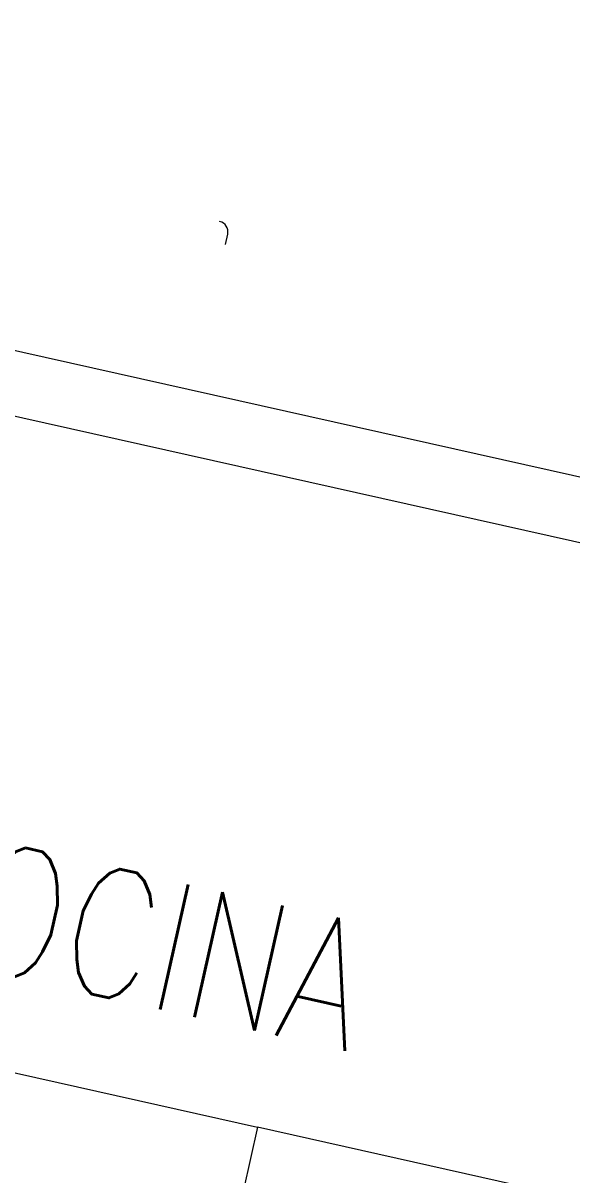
# Model space of a CAD drawing. Header units: millimetres. Extents: x 2471 to 2909, y 1327 to 1568.
# Drawn here: x 2634.277 to 2635.562, y 1500.681 to 1503.377 of the extents above; entities that cross this region are included whole.
import ezdxf
from ezdxf.xclip import XClip

# ---------------------------------------------------------------- set-up
doc = ezdxf.new("R2010")
doc.units = ezdxf.units.MM
doc.header["$XCLIPFRAME"] = 2
doc.linetypes.add('ACAD_ISO07W100', pattern=[3, 0, -3])
doc.layers.get('0').update_dxf_attribs({"color": 251, "lineweight": 9})
for name, color, linetype, lineweight in [('A-ESTRUCTURA-HATCH', 251, 'Continuous', 13), ('A-MUROS', 251, 'Continuous', 13), ('A_50_TextoAmbiente', 251, 'Continuous', 13), ('DLP_MURO BAJO', 251, 'Continuous', 13), ('DLP_VERDE', 251, 'Continuous', 13)]:
    doc.layers.add(name, color=color, linetype=linetype, lineweight=lineweight)
doc.styles.add('R100-200', font='romans.shx', dxfattribs={"width": 0.8, "height": 0.3})

# ---------------------------------------------------------------- blocks, each defined once
blk = doc.blocks.new('EST P1')
at = {"layer": 'A-ESTRUCTURA-HATCH'}
h = blk.add_hatch(dxfattribs=at)
h.set_pattern_fill('ANSI31', color=256, scale=0.02, angle=-1.27e-14)
h.set_pattern_definition([(44.99999999999999, (-226392.077087921, -8188203.059610654), (-0.04490128060534576, 0.04490128060534578), [])])
h.paths.add_polyline_path([(-3.609998156578513, 5.049997552298009), (-3.610000176762696, 4.849997552111745), (-44.785000133008, 4.84999814722687), (-44.78500010908465, -0.1500023566186428), (-46.9899987593235, -0.1500020446255803), (-46.98999930798891, -11.15000239294022), (-3.609999100328423, -11.15005090925843), (-3.609999100328423, -11.40005090925843), (-47.23999938514316, -11.40005881432444), (-47.23999953552266, 0.1499976431950927), (-45.03499953550636, 0.1499976431950927), (-45.0350001337647, 5.049998153932393)])
h.paths.add_polyline_path([(5.875668717722874, 4.849997540004551), (5.875668724213028, 5.04999746195972), (35.53000006324146, 5.049996703863144), (35.53000006324146, 4.849997698329389)])
h.paths.add_polyline_path([(47.9150172030495, 5.049996227957308), (35.58000069746049, 5.049997348338366), (35.58000069746049, 4.849997348152101), (47.9150167714979, 4.849997607059777)])
h.paths.add_polyline_path([(51.86500159354182, 4.849997512064874), (53.37567124809721, 4.84999814722687), (53.37566821934888, 5.049995731562376), (51.86500180143048, 5.049995731562376)])
edge = h.paths.add_edge_path()
edge.add_arc((63.30066905260901, -0.1500025354325771), 9.699999993899837, 359.9999991583288, 539.9999991583288)
edge.add_line((53.60066905870917, -0.1500023929402232), (53.80066905872081, -0.1500023929402232))
edge.add_arc((63.30066905263811, -0.1500025345012546), 9.4999999939173, 0.904707007975901, 179.9999991462264, ccw=False)
edge.add_line((72.79948476422578, -2.6654452085495e-06), (70.35068066572421, 2.236943691968918e-05))
edge.add_line((70.35068066572421, 2.236943691968918e-05), (70.35067913253442, -0.1499448418617249))
edge.add_line((70.35067913253442, -0.1499448418617249), (73.00066904650885, -0.150002677924931))
edge = h.paths.add_edge_path()
edge.add_arc((63.30071679371758, -0.1499939998611808), 3.299962339182982, 0.0008535084975947384, 49.99468487219946)
edge.add_line((65.42212619486963, 2.377727027982473), (65.4221670004481, -0.1499835988506675))
edge.add_line((65.4221670004481, -0.1499835988506675), (65.27216700115241, -0.1499896282330155))
edge.add_line((65.27216700115241, -0.1499896282330155), (65.27206754402141, 2.496426238678396))
edge.add_arc((63.30066965197329, -0.1500051133334637), 3.300001295406272, 53.31658296793058, 179.9999577317531)
edge.add_line((60.00066835692269, -0.1500026788562536), (59.80066835691105, -0.1500026788562536))
edge.add_arc((63.30067374499049, -0.1500072199851274), 3.50000538808239, 2.4573619850427235, 179.9999256608235, ccw=False)
edge.add_line((66.79746054686257, 5.869567394256592e-05), (69.45068066581734, 3.157090395689011e-05))
edge.add_line((69.45068066581734, 3.157090395689011e-05), (69.45067913254024, -0.1499448418617249))
edge.add_line((69.45067913254024, -0.1499448418617249), (66.60067913253442, -0.1499448418617249))
h.paths.add_polyline_path([(-3.559999100340065, -11.15003591403365), (35.53000069747213, -11.15003591403365), (35.53000069747213, -11.40006590355188), (-3.559999100340065, -11.40006590355188)])
h.paths.add_polyline_path([(35.58000069746049, -11.1500659417361), (71.88000514594023, -11.1501255556941), (71.88000514594023, -11.40006201900542), (35.58000069746049, -11.40000240504742)])
blk = doc.blocks.new('A$C47ad906b')
at = {"linetype": 'ACAD_ISO07W100'}
blk.add_blockref('EST P1', (27.08587306272238, 53.63165718247183), dxfattribs=at)
blk = doc.blocks.new('TF_P1')
at = {"color": 8}
blk.add_line((10.00000055144913, 7.300016901553576), (9.975000659806422, 7.300016901553576), dxfattribs=at)
blk.add_arc((9.975000659806422, 7.27501690155357), 0.025, 90.00000000000001, 180, dxfattribs=at)
at = {"layer": 'A-MUROS', "color": 8}
for p, q in [((10.35000055846873, 10.98996646142237), (10.34999983985426, 5.800016882643284)), ((10.50000148259954, 10.98996474512464), (10.50000152977645, 4.924999065702693)), ((11.99999098493885, 10.59996376822797), (11.99999100896912, 7.824998455581181)), ((12.00000085423972, 7.824998455581635), (12.15000085347174, 7.824998456823096))]:
    blk.add_line(p, q, dxfattribs=at)
at = {"layer": 'DLP_MURO BAJO', "color": 8, "elevation": -3.101793859578358e-06}
blk.add_lwpolyline([(12.15001375490829, 7.974984984518187), (12.44999901637311, 7.974985615119067), (12.44999901637311, 6.574998666431611), (12.00000275829007, 6.574998666431611), (11.99999943338571, 7.824998455581635), (12.15000085305792, 7.82499845682355), (12.15000053818403, 7.924984984490266)], dxfattribs=at)
blk = doc.blocks.new('A$C4760cff2')
at = {"layer": 'A_50_TextoAmbiente', "style": 'R100-200', "width": 0.8}
blk.add_text('COCINA', height=0.2999999999999998, rotation=347.3808618779984, dxfattribs=at).set_placement((18.20098534325371, 35.96266740374267))

msp = doc.modelspace()

# ---------------------------------------------------------------- block references
at = {"linetype": 'ACAD_ISO07W100'}
ref = msp.add_blockref('A$C47ad906b', (2601.728454235148, 1500.834873529901, -2.304718188154694e-09), dxfattribs=dict(at, rotation=257.382711444673))
XClip(ref).set_block_clipping_path([(-32.77710999548435, 2.2226421867962927), (98.96615245100111, 2.2311685525346547), (98.96582661475986, 7.231224972754717), (99.7946497676894, 7.231278989929706), (100.08608320448548, 13.481463528471068), (100.176612354815, 17.314981514588), (100.32678451668471, 20.530439506517723), (97.17119621951133, 20.67732101166621), (93.53380543459207, 23.280716648325324), (85.41223580669612, 23.279833930078894), (85.41217793151736, 21.808750877389684), (84.86857534665614, 21.459551773732528), (84.2744105560705, 21.01401810324751), (83.7236675163731, 20.53151851356961), (83.22179840318859, 20.020823718979955), (82.91194829251617, 19.664258553879336), (82.69026670884341, 19.38575214636512), (82.420844219625, 19.017134400783107), (81.52532524056733, 21.681570396991447), (-19.037432584911585, 21.6816708042752), (-22.95227990951389, 17.248210166580975), (-26.321719695813954, 13.732875738991424), (-31.40991248935461, 12.208078899187967), (-35.66280288435519, 13.13839321071282)])

# ---------------------------------------------------------------- next in the draw order: block references
at = {"color": 251, "rotation": 257.381886132596}
msp.add_blockref('TF_P1', (2629.811355779085, 1514.211794774798, -2.447181723795563e-06), dxfattribs=at)

# ---------------------------------------------------------------- next in the draw order: hatches: boundary and pattern name
at = {"layer": 'DLP_VERDE'}
h = msp.add_hatch(dxfattribs=at)
h.set_pattern_fill('AR-SAND', color=256, scale=0.003500000000000004, angle=215)
h.set_pattern_definition([(252.5, (-223918.5418844333, -8186702.851716646), (0.1028379063742485, -0.1371042579803463), [0, -0.1351280000000002, 0, -0.1511300000000002, 0, -0.1444625000000001]), (222.5, (-223918.5418844333, -8186702.851716646), (0.01502412461654387, -0.2957586482645719), [0, -0.07289800000000009, 0, -0.1217930000000001, 0, -0.04667250000000005]), (182.5, (-223918.4523126147, -8186702.788997783), (-0.2264915386418957, -0.1592051501849951), [0, -0.04445000000000005, 0, -0.1600200000000002, 0, -0.2089150000000002]), (172.5, (-223918.4523126147, -8186702.788997783), (-0.1741606377632481, -0.2171998499440062), [0, -0.02222500000000002, 0, -0.1049020000000001, 0, -0.1200150000000001])])
h.paths.add_polyline_path([(2640.686143855527, 1512.210117630479), (2639.28321316043, 1505.9427255204), (2638.84459293467, 1506.04086418618), (2638.254829469246, 1503.406326747318), (2638.692745560743, 1503.308027040032), (2638.683263232313, 1503.265653502946), (2640.049194504907, 1502.959275837806), (2642.083037852011, 1511.854953480703)])
edge = h.paths.add_edge_path()
edge.add_line((2634.716322675514, 1513.11521004681), (2635.174161797032, 1515.156766447057))
edge.add_arc((2642.936690238879, 1523.091068756585), 11.10000004272754, 217.6420644254092, 225.6269752766984, ccw=False)
edge.add_arc((2633.751343312083, 1516.006620803667), 0.4999999992961298, 37.64475148096847, 127.5128384510048)
edge.add_line((2633.446873721019, 1516.403229259705), (2632.772619824878, 1515.885586265293))
edge.add_line((2632.772619824878, 1515.885586265293), (2633.508014686049, 1514.927700512861))
edge.add_line((2633.508014686049, 1514.927700512861), (2633.389036691362, 1514.836353715328))
edge.add_line((2633.389036691362, 1514.836353715328), (2632.653618712844, 1515.794225885352))
edge.add_line((2632.653618712844, 1515.794225885352), (2631.860217923233, 1515.185110591171))
edge.add_line((2631.860217923233, 1515.185110591171), (2631.555012472315, 1513.824164982704))
edge.add_line((2631.555012472315, 1513.824164982704), (2634.716322675514, 1513.11521004681))
edge = h.paths.add_edge_path()
edge.add_line((2635.300584964417, 1515.035021512588), (2634.86268730292, 1513.082386337971))
edge.add_line((2634.86268730292, 1513.082386337971), (2637.715335220847, 1512.443829271761))
edge.add_line((2637.715335220847, 1512.443829271761), (2637.886093417437, 1513.20666322839))
edge.add_arc((2642.936690194117, 1523.091068710019), 11.09999997875207, 226.5329420939577, 242.9345047424168, ccw=False)

# ---------------------------------------------------------------- next in the draw order: block references
msp.add_blockref('A$C4760cff2', (2615.714668416236, 1465.258185988111, 1.468686178264443e-05))

doc.saveas('drawing.dxf')
